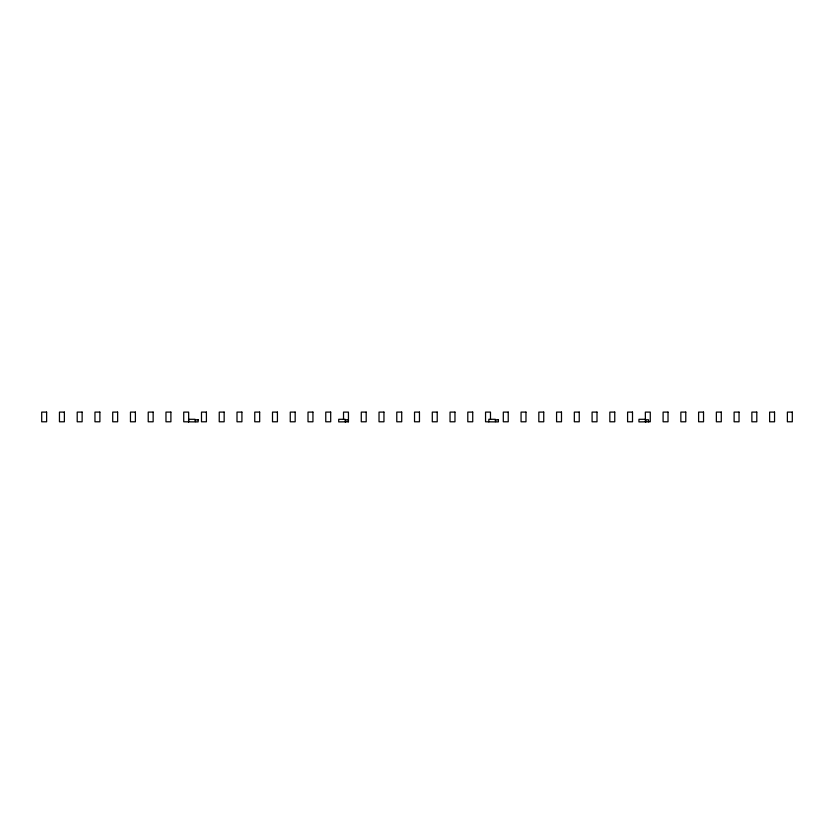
<?xml version="1.0" encoding="UTF-8"?>
<svg xmlns="http://www.w3.org/2000/svg" width="834" height="834" viewBox="0 0 834 834"><rect width="100%" height="100%" fill="white"/><g stroke="black" fill="none" stroke-linecap="round" stroke-linejoin="round"><path stroke-width="1.25" d="M645.412 419.293L638.948 419.293L638.948 421.9L650.27 421.785L650.27 412.1L645.349 412.1L645.412 421.9M648.508 421.889L648.508 419.752L645.943 419.752L645.943 421.889M490.475 419.366L490.475 412.1L485.555 412.1L485.555 421.785L495.292 421.9L495.292 419.293L488.828 419.293L488.828 421.9M348.268 421.889L348.268 419.752L345.714 419.752L345.714 421.889M345.172 421.9L345.172 419.293L338.708 419.293L338.708 421.9L348.445 421.785L348.445 412.1L343.525 412.1L343.525 419.366M188.651 421.785L188.651 412.1L183.73 412.1L183.73 421.785L195.052 421.9L195.052 419.293L188.588 419.293L188.588 421.9M46.621 412.1L41.7 412.1L41.7 421.785L46.621 421.785L46.621 412.1M64.374 412.1L59.454 412.1L59.454 421.785L64.374 421.785L64.374 412.1M82.128 412.1L77.208 412.1L77.208 421.785L82.128 421.785L82.128 412.1M99.882 412.1L94.961 412.1L94.961 421.785L99.882 421.785L99.882 412.1M117.636 412.1L112.715 412.1L112.715 421.785L117.636 421.785L117.636 412.1M135.389 412.1L130.469 412.1L130.469 421.785L135.389 421.785L135.389 412.1M153.143 412.1L148.223 412.1L148.223 421.785L153.143 421.785L153.143 412.1M170.897 412.1L165.976 412.1L165.976 421.785L170.897 421.785L170.897 412.1M206.405 412.1L201.494 412.1L201.494 421.785L206.405 421.785L206.405 412.1M224.158 412.1L219.248 412.1L219.248 421.785L224.158 421.785L224.158 412.1M241.912 412.1L237.002 412.1L237.002 421.785L241.912 421.785L241.912 412.1M259.666 412.1L254.756 412.1L254.756 421.785L259.666 421.785L259.666 412.1M277.42 412.1L272.509 412.1L272.509 421.785L277.42 421.785L277.42 412.1M295.173 412.1L290.263 412.1L290.263 421.785L295.173 421.785L295.173 412.1M312.938 412.1L308.017 412.1L308.017 421.785L312.938 421.785L312.938 412.1M330.691 412.1L325.771 412.1L325.771 421.785L330.691 421.785L330.691 412.1M366.199 412.1L361.278 412.1L361.278 421.785L366.199 421.785L366.199 412.1M383.953 412.1L379.032 412.1L379.032 421.785L383.953 421.785L383.953 412.1M401.707 412.1L396.786 412.1L396.786 421.785L401.707 421.785L401.707 412.1M419.46 412.1L414.54 412.1L414.54 421.785L419.46 421.785L419.46 412.1M437.214 412.1L432.293 412.1L432.293 421.785L437.214 421.785L437.214 412.1M454.968 412.1L450.047 412.1L450.047 421.785L454.968 421.785L454.968 412.1M472.722 412.1L467.801 412.1L467.801 421.785L472.722 421.785L472.722 412.1M508.229 412.1L503.309 412.1L503.309 421.785L508.229 421.785L508.229 412.1M525.983 412.1L521.062 412.1L521.062 421.785L525.983 421.785L525.983 412.1M543.737 412.1L538.827 412.1L538.827 421.785L543.737 421.785L543.737 412.1M561.49 412.1L556.58 412.1L556.58 421.785L561.49 421.785L561.49 412.1M579.244 412.1L574.334 412.1L574.334 421.785L579.244 421.785L579.244 412.1M596.998 412.1L592.088 412.1L592.088 421.785L596.998 421.785L596.998 412.1M614.752 412.1L609.842 412.1L609.842 421.785L614.752 421.785L614.752 412.1M632.506 412.1L627.595 412.1L627.595 421.785L632.506 421.785L632.506 412.1M668.024 412.1L663.103 412.1L663.103 421.785L668.024 421.785L668.024 412.1M685.777 412.1L680.857 412.1L680.857 421.785L685.777 421.785L685.777 412.1M703.531 412.1L698.611 412.1L698.611 421.785L703.531 421.785L703.531 412.1M721.285 412.1L716.364 412.1L716.364 421.785L721.285 421.785L721.285 412.1M739.039 412.1L734.118 412.1L734.118 421.785L739.039 421.785L739.039 412.1M756.792 412.1L751.872 412.1L751.872 421.785L756.792 421.785L756.792 412.1M774.546 412.1L769.626 412.1L769.626 421.785L774.546 421.785L774.546 412.1M792.3 412.1L787.379 412.1L787.379 421.785L792.3 421.785L792.3 412.1M198.148 419.752L195.594 419.752L195.594 421.889L198.148 421.889L198.148 419.752M498.388 419.752L495.823 419.752L495.823 421.889L498.388 421.889L498.388 419.752"/></g></svg>
